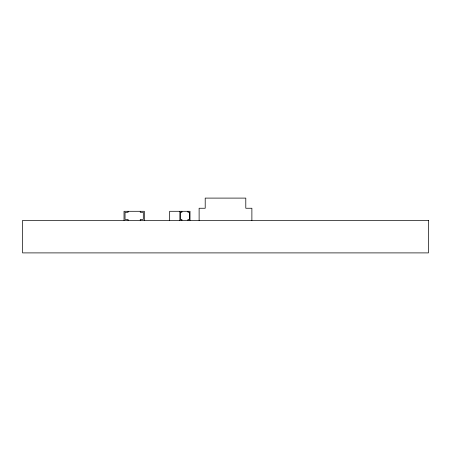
<?xml version="1.0" encoding="UTF-8"?>
<svg xmlns="http://www.w3.org/2000/svg" width="451" height="451" viewBox="0 0 451 451"><rect width="100%" height="100%" fill="white"/><g stroke="black" fill="none" stroke-linecap="round" stroke-linejoin="round"><path stroke-width="0.68" d="M251.883 220.426L251.883 208.249L245.795 208.249L245.795 198.102L205.205 198.102L205.205 208.249L199.116 208.249L199.116 220.426M190.006 220.426L190.006 211.293L169.666 211.293L169.666 220.426M187.977 211.293L187.977 212.308L189.499 212.308L189.499 219.411L187.977 219.411L187.977 220.426M181.888 211.293L181.888 212.308L180.366 212.308L180.366 219.411L181.888 219.411L181.888 220.426M179.859 211.293L179.859 220.426M144.32 220.426L144.32 211.293L124.025 211.293L124.025 220.426M140.261 211.293L140.261 212.308L143.305 212.308L143.305 219.411L140.261 219.411L140.261 220.426M128.084 211.293L128.084 212.308L125.04 212.308L125.04 219.411L128.084 219.411L128.084 220.426M428.45 220.426L22.55 220.426L22.55 252.898L428.45 252.898L428.45 220.426"/></g></svg>
